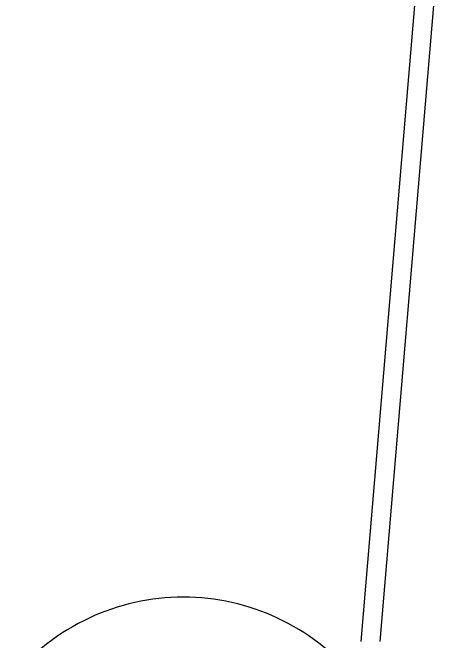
# Model space of a CAD drawing. Extents: x -1899985 to 1774885, y 556286 to 2175695.
# Drawn here: x -1114034.7 to -1113757.7, y 579738.5 to 580142.2 of the extents above; entities that cross this region are included whole.
import ezdxf

# ---------------------------------------------------------------- set-up
doc = ezdxf.new("R2010")
doc.units = 0
doc.header["$LTSCALE"] = 10
doc.header["$MEASUREMENT"] = 0
for name, color, linetype in [('20剖面图$0$N080101-0000215_', 7, 'Continuous'), ('20剖面图$0$N090304-0000033_', 7, 'Continuous'), ('20剖面图$0$S-SB', 21, 'Continuous'), ('A-LIN-V', 9, 'Continuous')]:
    doc.layers.add(name, color=color, linetype=linetype)

# ---------------------------------------------------------------- blocks, each defined once
blk = doc.blocks.new('20剖面图$0$11')
at = {"layer": '20剖面图$0$N080101-0000215_', "color": 1, "linetype": 'Continuous'}
for p, q in [((1599289.05, -76569.62), (1599330.48, -76077.28)), ((1599342.44, -76077.28), (1599301, -76569.62))]:
    blk.add_line(p, q, dxfattribs=at)
at = {"layer": '20剖面图$0$N090304-0000033_', "color": 1, "linetype": 'Continuous'}
blk.add_arc((1599174.91, -76684.19), 142.94, 40, 140, dxfattribs=at)
blk = doc.blocks.new('20剖面图$0$23423wer')
at = {"layer": '20剖面图$0$S-SB', "xscale": 0.735970624901321, "yscale": 0.735970624901321, "zscale": 0.735970624901321}
blk.add_blockref('20剖面图$0$11', (-2850596.95, 597906.14), dxfattribs=at)
blk = doc.blocks.new('20剖面图')
at = {"xscale": 1.35874988235309, "yscale": 1.35874988235309, "zscale": 1.35874988235309}
blk.add_blockref('20剖面图$0$23423wer', (1160148.12, -156096.82), dxfattribs=at)

msp = doc.modelspace()

# ---------------------------------------------------------------- block references
at = {"layer": 'A-LIN-V'}
msp.add_blockref('20剖面图', (0, 0), dxfattribs=at)

doc.saveas('drawing.dxf')
